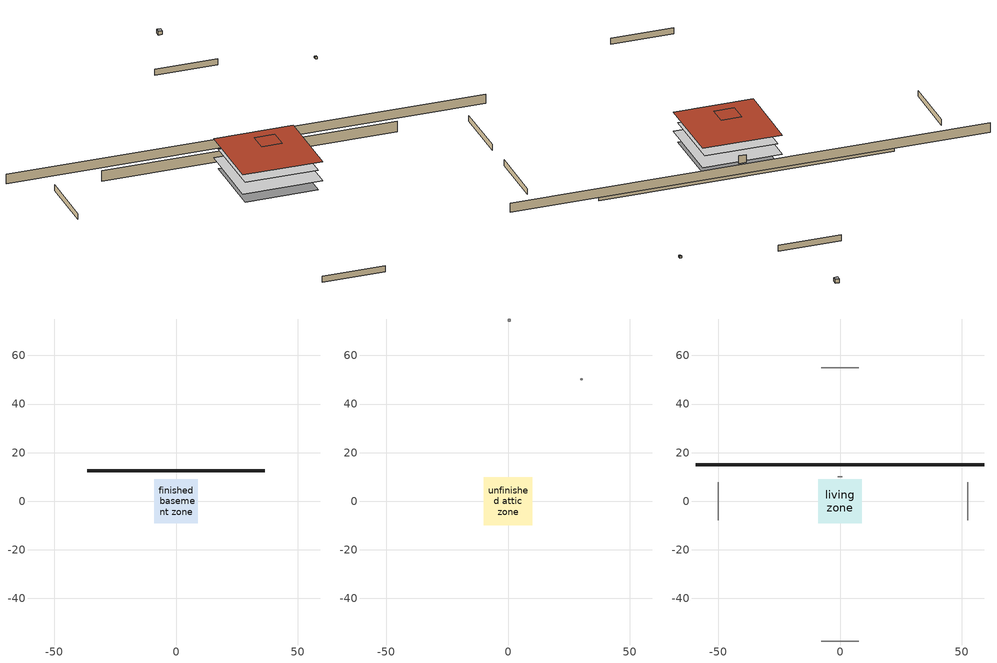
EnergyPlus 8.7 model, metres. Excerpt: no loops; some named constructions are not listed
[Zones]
finished basement zone
 floor ground (GrndUninsFinBFloor): -9.02,-9.02 -9.02,9.02 9.02,9.02 9.02,-9.02 z-2.13
 wall ground (GrndInsFinWall): 36.58,12.5 -36.58,12.5 z-2.13:0.61
dse zone
 floor adiabatic (AdiabaticConst): 30,50 30,50.5 30.5,50.5 30.5,50 z0
 wall adiabatic (AdiabaticConst): 30,50.5 30,50 30.5,50 30.5,50.5 30,50.5 z0:0.5
 ceiling adiabatic (AdiabaticConst): 30.5,50 30.5,50.5 30,50.5 30,50 z0.5
res ds_u 1 ret air zone
 floor adiabatic (AdiabaticConst): 0,74 0,75 1,75 1,74 z0
 wall adiabatic (AdiabaticConst): 1,74 1,75 0,75 0,74 1,74 z0:1
 ceiling adiabatic (AdiabaticConst): 1,74 1,75 0,75 0,74 z1
unfinished attic zone
 floor to living zone (FinInsUnfinUAFloor 1): -9.88,-9.88 -9.88,9.88 9.88,9.88 9.88,-9.88 z0.5
 roof outside (UnfinInsExtRoof 4): 9.88,-9.88 9.88,9.88 -9.88,9.88 -9.88,-9.88 z5.5
 roof outside (UnfinInsExtRoof 5): 2.5,-2.5 2.5,2.5 -2.5,2.5 -2.5,-2.5 z8
living zone
 floor to finished basement zone (Construction 3): -9.02,-9.02 -9.02,9.02 9.02,9.02 9.02,-9.02 z3
 wall outside (ExtInsFinWall 3): 59.36,15 -59.36,15 z0:2.44
 wall adiabatic (Construction 1): 0.92,10 -0.92,10 z0:2.03; 52.5,-7.78 52.5,7.78 / 7.78,55 -7.78,55 / -7.78,-57.5 7.78,-57.5 / -50,7.78 -50,-7.78 z0:1.53
[Construction]
RevConstruction 3: ResFloorCovering, ResFloorMass, ResFloorSheathing
RevFinInsUnfinUAFloor 1: ResCeilingMass1, UAAdditionalCeilingIns, UATrussandIns
[Schedule:Day:Interval]
res infil_u 1 bath exhaust schedule allday1; res infil_u 1 bath exhaust schedule allday10; res infil_u 1 bath exhaust schedule allday11; res infil_u 1 bath exhaust schedule allday12; res infil_u 1 bath exhaust schedule allday2; res infil_u 1 bath exhaust schedule allday3; res infil_u 1 bath exhaust schedule allday4; res infil_u 1 bath exhaust schedule allday5; res infil_u 1 bath exhaust schedule allday6; res infil_u 1 bath exhaust schedule allday7; res infil_u 1 bath exhaust schedule allday8; res infil_u 1 bath exhaust schedule allday9: No, 01:00, 0, 02:00, 0, 03:00, 0, 04:00, 0, 05:00, 0, 06:00, 0, 07:00, 1, 08:00, 0, 09:00, 0, 10:00, 0, 11:00, 0, 12:00, 0, 13:00, 0, 14:00, 0, 15:00, 0, 16:00, 0, 17:00, 0, 18:00, 0, 19:00, 0, 20:00, 0, 21:00, 0, 22:00, 0, 23:00, 0, 24:00, 0
res infil_u 1 clothes dryer exhaust schedule allday1; res infil_u 1 clothes dryer exhaust schedule allday10; res infil_u 1 clothes dryer exhaust schedule allday11; res infil_u 1 clothes dryer exhaust schedule allday12; res infil_u 1 clothes dryer exhaust schedule allday2; res infil_u 1 clothes dryer exhaust schedule allday3; res infil_u 1 clothes dryer exhaust schedule allday4; res infil_u 1 clothes dryer exhaust schedule allday5; res infil_u 1 clothes dryer exhaust schedule allday6; res infil_u 1 clothes dryer exhaust schedule allday7; res infil_u 1 clothes dryer exhaust schedule allday8; res infil_u 1 clothes dryer exhaust schedule allday9: No, 01:00, 0, 02:00, 0, 03:00, 0, 04:00, 0, 05:00, 0, 06:00, 0, 07:00, 0, 08:00, 0, 09:00, 0, 10:00, 0, 11:00, 1, 12:00, 0, 13:00, 0, 14:00, 0, 15:00, 0, 16:00, 0, 17:00, 0, 18:00, 0, 19:00, 0, 20:00, 0, 21:00, 0, 22:00, 0, 23:00, 0, 24:00, 0
res infil_u 1 range hood schedule allday1; res infil_u 1 range hood schedule allday10; res infil_u 1 range hood schedule allday11; res infil_u 1 range hood schedule allday12; res infil_u 1 range hood schedule allday2; res infil_u 1 range hood schedule allday3; res infil_u 1 range hood schedule allday4; res infil_u 1 range hood schedule allday5; res infil_u 1 range hood schedule allday6; res infil_u 1 range hood schedule allday7; res infil_u 1 range hood schedule allday8; res infil_u 1 range hood schedule allday9: No, 01:00, 0, 02:00, 0, 03:00, 0, 04:00, 0, 05:00, 0, 06:00, 0, 07:00, 0, 08:00, 0, 09:00, 0, 10:00, 0, 11:00, 0, 12:00, 0, 13:00, 0, 14:00, 0, 15:00, 0, 16:00, 0, 17:00, 0, 18:00, 1, 19:00, 0, 20:00, 0, 21:00, 0, 22:00, 0, 23:00, 0, 24:00, 0
res nv_u 1 availability schedule allday1 on; res nv_u 1 availability schedule allday1 on 1; res nv_u 1 availability schedule allday1 on 10; res nv_u 1 availability schedule allday1 on 11; res nv_u 1 availability schedule allday1 on 2; res nv_u 1 availability schedule allday1 on 3; res nv_u 1 availability schedule allday1 on 4; res nv_u 1 availability schedule allday1 on 5; res nv_u 1 availability schedule allday1 on 6; res nv_u 1 availability schedule allday1 on 7; res nv_u 1 availability schedule allday1 on 8; res nv_u 1 availability schedule allday1 on 9; residential ceiling fan schedule allday1; residential ceiling fan schedule allday10; residential ceiling fan schedule allday11; residential ceiling fan schedule allday12; residential ceiling fan schedule allday2; residential ceiling fan schedule allday3; residential ceiling fan schedule allday4; residential ceiling fan schedule allday5; residential ceiling fan schedule allday6; residential ceiling fan schedule allday7; residential ceiling fan schedule allday8; residential ceiling fan schedule allday9; residential window shading schedule allday10; residential window shading schedule allday10 1; residential window shading schedule allday10 2; residential window shading schedule allday10 3; residential window shading schedule allday5; residential window shading schedule allday5 1; residential window shading schedule allday5 2; residential window shading schedule allday5 3; residential window shading schedule allday6; residential window shading schedule allday6 1; residential window shading schedule allday6 2; residential window shading schedule allday6 3; residential window shading schedule allday7; residential window shading schedule allday7 1; residential window shading schedule allday7 2; residential window shading schedule allday7 3; residential window shading schedule allday8; residential window shading schedule allday8 1; residential window shading schedule allday8 2; residential window shading schedule allday8 3; residential window shading schedule allday9; residential window shading schedule allday9 1; residential window shading schedule allday9 2; residential window shading schedule allday9 3: No, 01:00, 1, 02:00, 1, 03:00, 1, 04:00, 1, 05:00, 1, 06:00, 1, 07:00, 1, 08:00, 1, 09:00, 1, 10:00, 1, 11:00, 1, 12:00, 1, 13:00, 1, 14:00, 1, 15:00, 1, 16:00, 1, 17:00, 1, 18:00, 1, 19:00, 1, 20:00, 1, 21:00, 1, 22:00, 1, 23:00, 1, 24:00, 1
res nv_u 1 temp schedule allday1; res nv_u 1 temp schedule allday11; res nv_u 1 temp schedule allday12; res nv_u 1 temp schedule allday2; res nv_u 1 temp schedule allday3; res nv_u 1 temp schedule allday4: No, 01:00, 25, 02:00, 25, 03:00, 25, 04:00, 25, 05:00, 25, 06:00, 25, 07:00, 25, 08:00, 25, 09:00, 25, 10:00, 25, 11:00, 25, 12:00, 25, 13:00, 25, 14:00, 25, 15:00, 25, 16:00, 25, 17:00, 25, 18:00, 25, 19:00, 25, 20:00, 25, 21:00, 25, 22:00, 25, 23:00, 25, 24:00, 25
res nv_u 1 temp schedule allday10; res nv_u 1 temp schedule allday5; res nv_u 1 temp schedule allday6; res nv_u 1 temp schedule allday7; res nv_u 1 temp schedule allday8; res nv_u 1 temp schedule allday9: No, 01:00, 20.5556, 02:00, 20.5556, 03:00, 20.5556, 04:00, 20.5556, 05:00, 20.5556, 06:00, 20.5556, 07:00, 20.5556, 08:00, 20.5556, 09:00, 20.5556, 10:00, 20.5556, 11:00, 20.5556, 12:00, 20.5556, 13:00, 20.5556, 14:00, 20.5556, 15:00, 20.5556, 16:00, 20.5556, 17:00, 20.5556, 18:00, 20.5556, 19:00, 20.5556, 20:00, 20.5556, 21:00, 20.5556, 22:00, 20.5556, 23:00, 20.5556, 24:00, 20.5556
residential ceiling fan benchmark|living space schedule allday1; residential ceiling fan benchmark|living space schedule allday12; residential misc plug loads schedule allday1; residential misc plug loads schedule allday12: No, 01:00, 0.559347, 02:00, 0.517396, 03:00, 0.517396, 04:00, 0.503412, 05:00, 0.461461, 06:00, 0.503412, 07:00, 0.601298, 08:00, 0.657232, 09:00, 0.475445, 10:00, 0.321624, 11:00, 0.335608, 12:00, 0.349592, 13:00, 0.335608, 14:00, 0.391543, 15:00, 0.433494, 16:00, 0.447477, 17:00, 0.545363, 18:00, 0.741134, 19:00, 0.880971, 20:00, 0.936905, 21:00, 0.99284, 22:00, 0.964873, 23:00, 0.825036, 24:00, 0.699183
residential ceiling fan benchmark|living space schedule allday10; residential misc plug loads schedule allday10: No, 01:00, 0.443712, 02:00, 0.410434, 03:00, 0.410434, 04:00, 0.399341, 05:00, 0.366063, 06:00, 0.399341, 07:00, 0.476991, 08:00, 0.521362, 09:00, 0.377156, 10:00, 0.255135, 11:00, 0.266227, 12:00, 0.27732, 13:00, 0.266227, 14:00, 0.310599, 15:00, 0.343877, 16:00, 0.35497, 17:00, 0.43262, 18:00, 0.587919, 19:00, 0.698847, 20:00, 0.743218, 21:00, 0.787589, 22:00, 0.765404, 23:00, 0.654476, 24:00, 0.55464
residential ceiling fan benchmark|living space schedule allday11; residential misc plug loads schedule allday11: No, 01:00, 0.442368, 02:00, 0.40919, 03:00, 0.40919, 04:00, 0.398131, 05:00, 0.364953, 06:00, 0.398131, 07:00, 0.475545, 08:00, 0.519782, 09:00, 0.376013, 10:00, 0.254361, 11:00, 0.265421, 12:00, 0.27648, 13:00, 0.265421, 14:00, 0.309657, 15:00, 0.342835, 16:00, 0.353894, 17:00, 0.431309, 18:00, 0.586137, 19:00, 0.696729, 20:00, 0.740966, 21:00, 0.785203, 22:00, 0.763084, 23:00, 0.652493, 24:00, 0.55296
residential ceiling fan benchmark|living space schedule allday2; residential misc plug loads schedule allday2: No, 01:00, 0.56338, 02:00, 0.521127, 03:00, 0.521127, 04:00, 0.507042, 05:00, 0.464789, 06:00, 0.507042, 07:00, 0.605634, 08:00, 0.661972, 09:00, 0.478873, 10:00, 0.323944, 11:00, 0.338028, 12:00, 0.352113, 13:00, 0.338028, 14:00, 0.394366, 15:00, 0.43662, 16:00, 0.450704, 17:00, 0.549296, 18:00, 0.746479, 19:00, 0.887324, 20:00, 0.943662, 21:00, 1, 22:00, 0.971831, 23:00, 0.830986, 24:00, 0.704225
residential ceiling fan benchmark|living space schedule allday3; residential ceiling fan benchmark|living space schedule allday5; residential misc plug loads schedule allday3; residential misc plug loads schedule allday5: No, 01:00, 0.445057, 02:00, 0.411678, 03:00, 0.411678, 04:00, 0.400551, 05:00, 0.367172, 06:00, 0.400551, 07:00, 0.478436, 08:00, 0.522942, 09:00, 0.378298, 10:00, 0.255908, 11:00, 0.267034, 12:00, 0.278161, 13:00, 0.267034, 14:00, 0.31154, 15:00, 0.344919, 16:00, 0.356046, 17:00, 0.433931, 18:00, 0.5897, 19:00, 0.700965, 20:00, 0.74547, 21:00, 0.789976, 22:00, 0.767723, 23:00, 0.656459, 24:00, 0.556321
residential ceiling fan benchmark|living space schedule allday4; residential misc plug loads schedule allday4: No, 01:00, 0.443264, 02:00, 0.410019, 03:00, 0.410019, 04:00, 0.398938, 05:00, 0.365693, 06:00, 0.398938, 07:00, 0.476509, 08:00, 0.520835, 09:00, 0.376775, 10:00, 0.254877, 11:00, 0.265959, 12:00, 0.27704, 13:00, 0.265959, 14:00, 0.310285, 15:00, 0.34353, 16:00, 0.354611, 17:00, 0.432183, 18:00, 0.587325, 19:00, 0.698141, 20:00, 0.742468, 21:00, 0.786794, 22:00, 0.764631, 23:00, 0.653815, 24:00, 0.55408
residential ceiling fan benchmark|living space schedule allday6; residential ceiling fan benchmark|living space schedule allday9; residential misc plug loads schedule allday6; residential misc plug loads schedule allday9: No, 01:00, 0.370657, 02:00, 0.342857, 03:00, 0.342857, 04:00, 0.333591, 05:00, 0.305792, 06:00, 0.333591, 07:00, 0.398456, 08:00, 0.435522, 09:00, 0.315058, 10:00, 0.213128, 11:00, 0.222394, 12:00, 0.23166, 13:00, 0.222394, 14:00, 0.25946, 15:00, 0.287259, 16:00, 0.296525, 17:00, 0.36139, 18:00, 0.49112, 19:00, 0.583784, 20:00, 0.62085, 21:00, 0.657916, 22:00, 0.639383, 23:00, 0.546719, 24:00, 0.463321
residential ceiling fan benchmark|living space schedule allday7; residential ceiling fan benchmark|living space schedule allday8; residential misc plug loads schedule allday7; residential misc plug loads schedule allday8: No, 01:00, 0.367968, 02:00, 0.34037, 03:00, 0.34037, 04:00, 0.331171, 05:00, 0.303573, 06:00, 0.331171, 07:00, 0.395565, 08:00, 0.432362, 09:00, 0.312772, 10:00, 0.211581, 11:00, 0.220781, 12:00, 0.22998, 13:00, 0.220781, 14:00, 0.257577, 15:00, 0.285175, 16:00, 0.294374, 17:00, 0.358768, 18:00, 0.487557, 19:00, 0.579549, 20:00, 0.616346, 21:00, 0.653142, 22:00, 0.634744, 23:00, 0.542752, 24:00, 0.459959
residential clothes dryer electric schedule weekday1; residential clothes dryer electric schedule weekday10; residential clothes dryer electric schedule weekday11; residential clothes dryer electric schedule weekday12; residential clothes dryer electric schedule weekday2; residential clothes dryer electric schedule weekday3; residential clothes dryer electric schedule weekday4; residential clothes dryer electric schedule weekday5; residential clothes dryer electric schedule weekday6; residential clothes dryer electric schedule weekday7; residential clothes dryer electric schedule weekday8; residential clothes dryer electric schedule weekday9: No, 01:00, 0.100913, 02:00, 0.0605475, 03:00, 0.040365, 04:00, 0.0201825, 05:00, 0.040365, 06:00, 0.0605475, 07:00, 0.16146, 08:00, 0.32292, 09:00, 0.48438, 10:00, 0.686205, 11:00, 0.787118, 12:00, 0.817391, 13:00, 0.746753, 14:00, 0.676114, 15:00, 0.575201, 16:00, 0.615566, 17:00, 0.555019, 18:00, 0.544928, 19:00, 0.514654, 20:00, 0.514654, 21:00, 0.524745, 22:00, 0.544928, 23:00, 0.444015, 24:00, 0.24219
residential clothes dryer electric schedule weekend1; residential clothes dryer electric schedule weekend10; residential clothes dryer electric schedule weekend11; residential clothes dryer electric schedule weekend12; residential clothes dryer electric schedule weekend2; residential clothes dryer electric schedule weekend3; residential clothes dryer electric schedule weekend4; residential clothes dryer electric schedule weekend5; residential clothes dryer electric schedule weekend6; residential clothes dryer electric schedule weekend7; residential clothes dryer electric schedule weekend8; residential clothes dryer electric schedule weekend9: No, 01:00, 0.123457, 02:00, 0.0740741, 03:00, 0.0493827, 04:00, 0.0246914, 05:00, 0.0493827, 06:00, 0.0740741, 07:00, 0.197531, 08:00, 0.395062, 09:00, 0.592593, 10:00, 0.839506, 11:00, 0.962963, 12:00, 1, 13:00, 0.91358, 14:00, 0.82716, 15:00, 0.703704, 16:00, 0.753086, 17:00, 0.679012, 18:00, 0.666667, 19:00, 0.62963, 20:00, 0.62963, 21:00, 0.641975, 22:00, 0.666667, 23:00, 0.54321, 24:00, 0.296296
residential occupants schedule allday1; residential occupants schedule allday10; residential occupants schedule allday11; residential occupants schedule allday12; residential occupants schedule allday2; residential occupants schedule allday3; residential occupants schedule allday4; residential occupants schedule allday5; residential occupants schedule allday6; residential occupants schedule allday7; residential occupants schedule allday8; residential occupants schedule allday9: No, 01:00, 1, 02:00, 1, 03:00, 1, 04:00, 1, 05:00, 1, 06:00, 1, 07:00, 1, 08:00, 0.8831, 09:00, 0.40861, 10:00, 0.24189, 11:00, 0.24189, 12:00, 0.24189, 13:00, 0.24189, 14:00, 0.24189, 15:00, 0.24189, 16:00, 0.24189, 17:00, 0.29498, 18:00, 0.5531, 19:00, 0.89693, 20:00, 0.89693, 21:00, 0.89693, 22:00, 1, 23:00, 1, 24:00, 1
residential range electric schedule allday1; residential range electric schedule allday12; residential range electric schedule allday2: No, 01:00, 0.0466667, 02:00, 0.0466667, 03:00, 0.0266667, 04:00, 0.0266667, 05:00, 0.0466667, 06:00, 0.0733333, 07:00, 0.166667, 08:00, 0.28, 09:00, 0.306667, 10:00, 0.32, 11:00, 0.28, 12:00, 0.333333, 13:00, 0.38, 14:00, 0.306667, 15:00, 0.38, 16:00, 0.293333, 17:00, 0.613333, 18:00, 1, 19:00, 0.78, 20:00, 0.4, 21:00, 0.233333, 22:00, 0.166667, 23:00, 0.106667, 24:00, 0.0733333
residential range electric schedule allday10; residential range electric schedule allday11: No, 01:00, 0.0461562, 02:00, 0.0461562, 03:00, 0.026375, 04:00, 0.026375, 05:00, 0.0461562, 06:00, 0.0725311, 07:00, 0.164844, 08:00, 0.276937, 09:00, 0.303312, 10:00, 0.3165, 11:00, 0.276937, 12:00, 0.329687, 13:00, 0.375843, 14:00, 0.303312, 15:00, 0.375843, 16:00, 0.290125, 17:00, 0.606624, 18:00, 0.989061, 19:00, 0.771468, 20:00, 0.395624, 21:00, 0.230781, 22:00, 0.164844, 23:00, 0.1055, 24:00, 0.0725311
residential range electric schedule allday3; residential range electric schedule allday5: No, 01:00, 0.0421574, 02:00, 0.0421574, 03:00, 0.0240899, 04:00, 0.0240899, 05:00, 0.0421574, 06:00, 0.0662473, 07:00, 0.150562, 08:00, 0.252944, 09:00, 0.277034, 10:00, 0.289079, 11:00, 0.252944, 12:00, 0.301124, 13:00, 0.343282, 14:00, 0.277034, 15:00, 0.343282, 16:00, 0.264989, 17:00, 0.554069, 18:00, 0.903373, 19:00, 0.704631, 20:00, 0.361349, 21:00, 0.210787, 22:00, 0.150562, 23:00, 0.0963598, 24:00, 0.0662473
residential range electric schedule allday4: No, 01:00, 0.0419872, 02:00, 0.0419872, 03:00, 0.0239927, 04:00, 0.0239927, 05:00, 0.0419872, 06:00, 0.0659799, 07:00, 0.149954, 08:00, 0.251923, 09:00, 0.275916, 10:00, 0.287912, 11:00, 0.251923, 12:00, 0.299909, 13:00, 0.341896, 14:00, 0.275916, 15:00, 0.341896, 16:00, 0.26392, 17:00, 0.551832, 18:00, 0.899727, 19:00, 0.701787, 20:00, 0.359891, 21:00, 0.209936, 22:00, 0.149954, 23:00, 0.0959708, 24:00, 0.0659799
residential range electric schedule allday6; residential range electric schedule allday9: No, 01:00, 0.0378608, 02:00, 0.0378608, 03:00, 0.0216348, 04:00, 0.0216348, 05:00, 0.0378608, 06:00, 0.0594956, 07:00, 0.135217, 08:00, 0.227165, 09:00, 0.2488, 10:00, 0.259617, 11:00, 0.227165, 12:00, 0.270435, 13:00, 0.308295, 14:00, 0.2488, 15:00, 0.308295, 16:00, 0.237982, 17:00, 0.4976, 18:00, 0.811304, 19:00, 0.632817, 20:00, 0.324521, 21:00, 0.189304, 22:00, 0.135217, 23:00, 0.086539, 24:00, 0.0594956
residential range electric schedule allday7; residential range electric schedule allday8: No, 01:00, 0.0381161, 02:00, 0.0381161, 03:00, 0.0217806, 04:00, 0.0217806, 05:00, 0.0381161, 06:00, 0.0598967, 07:00, 0.136129, 08:00, 0.228696, 09:00, 0.250477, 10:00, 0.261367, 11:00, 0.228696, 12:00, 0.272258, 13:00, 0.310374, 14:00, 0.250477, 15:00, 0.310374, 16:00, 0.239587, 17:00, 0.500954, 18:00, 0.816773, 19:00, 0.637083, 20:00, 0.326709, 21:00, 0.19058, 22:00, 0.136129, 23:00, 0.0871225, 24:00, 0.0598967
residential refrigerator schedule allday1; residential refrigerator schedule allday12: No, 01:00, 0.610949, 02:00, 0.595675, 03:00, 0.580401, 04:00, 0.565128, 05:00, 0.549854, 06:00, 0.549854, 07:00, 0.580401, 08:00, 0.610949, 09:00, 0.626223, 10:00, 0.626223, 11:00, 0.610949, 12:00, 0.610949, 13:00, 0.641496, 14:00, 0.641496, 15:00, 0.641496, 16:00, 0.626223, 17:00, 0.672044, 18:00, 0.733139, 19:00, 0.763686, 20:00, 0.733139, 21:00, 0.717865, 22:00, 0.702591, 23:00, 0.672044, 24:00, 0.626223
residential refrigerator schedule allday10: No, 01:00, 0.679562, 02:00, 0.662573, 03:00, 0.645584, 04:00, 0.628595, 05:00, 0.611606, 06:00, 0.611606, 07:00, 0.645584, 08:00, 0.679562, 09:00, 0.696551, 10:00, 0.696551, 11:00, 0.679562, 12:00, 0.679562, 13:00, 0.71354, 14:00, 0.71354, 15:00, 0.71354, 16:00, 0.696551, 17:00, 0.747518, 18:00, 0.815474, 19:00, 0.849453, 20:00, 0.815474, 21:00, 0.798485, 22:00, 0.781496, 23:00, 0.747518, 24:00, 0.696551
residential refrigerator schedule allday11: No, 01:00, 0.675182, 02:00, 0.658303, 03:00, 0.641423, 04:00, 0.624544, 05:00, 0.607664, 06:00, 0.607664, 07:00, 0.641423, 08:00, 0.675182, 09:00, 0.692062, 10:00, 0.692062, 11:00, 0.675182, 12:00, 0.675182, 13:00, 0.708942, 14:00, 0.708942, 15:00, 0.708942, 16:00, 0.692062, 17:00, 0.742701, 18:00, 0.810219, 19:00, 0.843978, 20:00, 0.810219, 21:00, 0.793339, 22:00, 0.77646, 23:00, 0.742701, 24:00, 0.692062
residential refrigerator schedule allday2: No, 01:00, 0.609489, 02:00, 0.594252, 03:00, 0.579015, 04:00, 0.563777, 05:00, 0.54854, 06:00, 0.54854, 07:00, 0.579015, 08:00, 0.609489, 09:00, 0.624726, 10:00, 0.624726, 11:00, 0.609489, 12:00, 0.609489, 13:00, 0.639964, 14:00, 0.639964, 15:00, 0.639964, 16:00, 0.624726, 17:00, 0.670438, 18:00, 0.731387, 19:00, 0.761861, 20:00, 0.731387, 21:00, 0.71615, 22:00, 0.700912, 23:00, 0.670438, 24:00, 0.624726
residential refrigerator schedule allday3; residential refrigerator schedule allday4; residential refrigerator schedule allday5: No, 01:00, 0.791241, 02:00, 0.77146, 03:00, 0.751679, 04:00, 0.731898, 05:00, 0.712117, 06:00, 0.712117, 07:00, 0.751679, 08:00, 0.791241, 09:00, 0.811022, 10:00, 0.811022, 11:00, 0.791241, 12:00, 0.791241, 13:00, 0.830803, 14:00, 0.830803, 15:00, 0.830803, 16:00, 0.811022, 17:00, 0.870365, 18:00, 0.949489, 19:00, 0.989051, 20:00, 0.949489, 21:00, 0.929708, 22:00, 0.909927, 23:00, 0.870365, 24:00, 0.811022
residential refrigerator schedule allday6; residential refrigerator schedule allday7; residential refrigerator schedule allday8; residential refrigerator schedule allday9: No, 01:00, 0.8, 02:00, 0.78, 03:00, 0.76, 04:00, 0.74, 05:00, 0.72, 06:00, 0.72, 07:00, 0.76, 08:00, 0.8, 09:00, 0.82, 10:00, 0.82, 11:00, 0.8, 12:00, 0.8, 13:00, 0.84, 14:00, 0.84, 15:00, 0.84, 16:00, 0.82, 17:00, 0.88, 18:00, 0.96, 19:00, 1, 20:00, 0.96, 21:00, 0.94, 22:00, 0.92, 23:00, 0.88, 24:00, 0.82
residential window shading schedule allday1; residential window shading schedule allday1 1; residential window shading schedule allday1 2; residential window shading schedule allday1 3; residential window shading schedule allday11; residential window shading schedule allday11 1; residential window shading schedule allday11 2; residential window shading schedule allday11 3; residential window shading schedule allday12; residential window shading schedule allday12 1; residential window shading schedule allday12 2; residential window shading schedule allday12 3; residential window shading schedule allday2; residential window shading schedule allday2 1; residential window shading schedule allday2 2; residential window shading schedule allday2 3; residential window shading schedule allday3; residential window shading schedule allday3 1; residential window shading schedule allday3 2; residential window shading schedule allday3 3; residential window shading schedule allday4; residential window shading schedule allday4 1; residential window shading schedule allday4 2; residential window shading schedule allday4 3: No, 01:00, 0, 02:00, 0, 03:00, 0, 04:00, 0, 05:00, 0, 06:00, 0, 07:00, 0, 08:00, 0, 09:00, 0, 10:00, 0, 11:00, 0, 12:00, 0, 13:00, 0, 14:00, 0, 15:00, 0, 16:00, 0, 17:00, 0, 18:00, 0, 19:00, 0, 20:00, 0, 21:00, 0, 22:00, 0, 23:00, 0, 24:00, 0
Schedule Day 1; Schedule Day 11; Schedule Day 12; Schedule Day 13; Schedule Day 14; Schedule Day 15; Schedule Day 16; Schedule Day 17; Schedule Day 18; Schedule Day 19; Schedule Day 22; Schedule Day 23; Schedule Day 3; Schedule Day 4; Schedule Day 5; Schedule Day 6: No, 24:00, 0
Schedule Day 2: No, 24:00, 117.228
[Schedule:Week:Daily]
Schedule:Week:Daily {f376cd13-ecbe-4f7b-bca8-0110dca88779}: Schedule Day 17, Schedule Day 17, Schedule Day 17, Schedule Day 17, res infil_u 1 bath exhaust schedule allday1, res infil_u 1 bath exhaust schedule allday1, res infil_u 1 bath exhaust schedule allday1, Schedule Day 17, Schedule Day 17, Schedule Day 17, Schedule Day 17, Schedule Day 17
Schedule:Week:Daily {4b3e1428-c34a-417e-be2a-f5af7d306e5c}: res infil_u 1 bath exhaust schedule allday1, res infil_u 1 bath exhaust schedule allday1, res infil_u 1 bath exhaust schedule allday1, res infil_u 1 bath exhaust schedule allday1, res infil_u 1 bath exhaust schedule allday1, res infil_u 1 bath exhaust schedule allday1, res infil_u 1 bath exhaust schedule allday1, Schedule Day 17, Schedule Day 17, Schedule Day 17, Schedule Day 17, Schedule Day 17
Schedule:Week:Daily {f5b8003e-f599-46a1-9b08-229c0d3eb8d5}: res infil_u 1 bath exhaust schedule allday2, res infil_u 1 bath exhaust schedule allday2, res infil_u 1 bath exhaust schedule allday2, res infil_u 1 bath exhaust schedule allday2, res infil_u 1 bath exhaust schedule allday2, res infil_u 1 bath exhaust schedule allday2, res infil_u 1 bath exhaust schedule allday2, Schedule Day 17, Schedule Day 17, Schedule Day 17, Schedule Day 17, Schedule Day 17
Schedule:Week:Daily {242ffdb7-4c32-4a03-8594-b7e3c93897aa}: res infil_u 1 bath exhaust schedule allday3, res infil_u 1 bath exhaust schedule allday3, res infil_u 1 bath exhaust schedule allday3, res infil_u 1 bath exhaust schedule allday3, res infil_u 1 bath exhaust schedule allday3, res infil_u 1 bath exhaust schedule allday3, res infil_u 1 bath exhaust schedule allday3, Schedule Day 17, Schedule Day 17, Schedule Day 17, Schedule Day 17, Schedule Day 17
Schedule:Week:Daily {3c3452a0-8c9d-4a60-9606-240910c44fbf}: res infil_u 1 bath exhaust schedule allday3, res infil_u 1 bath exhaust schedule allday3, res infil_u 1 bath exhaust schedule allday3, res infil_u 1 bath exhaust schedule allday4, res infil_u 1 bath exhaust schedule allday4, res infil_u 1 bath exhaust schedule allday4, res infil_u 1 bath exhaust schedule allday4, Schedule Day 17, Schedule Day 17, Schedule Day 17, Schedule Day 17, Schedule Day 17
Schedule:Week:Daily {b20c2713-eca7-4f89-834a-8f4505b421a7}: res infil_u 1 bath exhaust schedule allday4, res infil_u 1 bath exhaust schedule allday4, res infil_u 1 bath exhaust schedule allday4, res infil_u 1 bath exhaust schedule allday4, res infil_u 1 bath exhaust schedule allday4, res infil_u 1 bath exhaust schedule allday4, res infil_u 1 bath exhaust schedule allday4, Schedule Day 17, Schedule Day 17, Schedule Day 17, Schedule Day 17, Schedule Day 17
Schedule:Week:Daily {b424197d-d365-4fb5-818a-7160531a921e}: res infil_u 1 bath exhaust schedule allday4, res infil_u 1 bath exhaust schedule allday4, res infil_u 1 bath exhaust schedule allday4, res infil_u 1 bath exhaust schedule allday4, res infil_u 1 bath exhaust schedule allday4, res infil_u 1 bath exhaust schedule allday5, res infil_u 1 bath exhaust schedule allday5, Schedule Day 17, Schedule Day 17, Schedule Day 17, Schedule Day 17, Schedule Day 17
Schedule:Week:Daily {9bdb2ad3-ae4f-4b83-bd3f-14084978fc02}: res infil_u 1 bath exhaust schedule allday5, res infil_u 1 bath exhaust schedule allday5, res infil_u 1 bath exhaust schedule allday5, res infil_u 1 bath exhaust schedule allday5, res infil_u 1 bath exhaust schedule allday5, res infil_u 1 bath exhaust schedule allday5, res infil_u 1 bath exhaust schedule allday5, Schedule Day 17, Schedule Day 17, Schedule Day 17, Schedule Day 17, Schedule Day 17
Schedule:Week:Daily {9410a049-ed40-496d-b3e4-54e4163e306d}: res infil_u 1 bath exhaust schedule allday5, res infil_u 1 bath exhaust schedule allday6, res infil_u 1 bath exhaust schedule allday6, res infil_u 1 bath exhaust schedule allday6, res infil_u 1 bath exhaust schedule allday6, res infil_u 1 bath exhaust schedule allday6, res infil_u 1 bath exhaust schedule allday6, Schedule Day 17, Schedule Day 17, Schedule Day 17, Schedule Day 17, Schedule Day 17
Schedule:Week:Daily {29ca5841-cc06-4305-bcfb-f1854b1decbd}: res infil_u 1 bath exhaust schedule allday6, res infil_u 1 bath exhaust schedule allday6, res infil_u 1 bath exhaust schedule allday6, res infil_u 1 bath exhaust schedule allday6, res infil_u 1 bath exhaust schedule allday6, res infil_u 1 bath exhaust schedule allday6, res infil_u 1 bath exhaust schedule allday6, Schedule Day 17, Schedule Day 17, Schedule Day 17, Schedule Day 17, Schedule Day 17
Schedule:Week:Daily {51b006a3-9e48-49f6-ad9c-e43e2e248925}: res infil_u 1 bath exhaust schedule allday6, res infil_u 1 bath exhaust schedule allday6, res infil_u 1 bath exhaust schedule allday6, res infil_u 1 bath exhaust schedule allday7, res infil_u 1 bath exhaust schedule allday7, res infil_u 1 bath exhaust schedule allday7, res infil_u 1 bath exhaust schedule allday7, Schedule Day 17, Schedule Day 17, Schedule Day 17, Schedule Day 17, Schedule Day 17
Schedule:Week:Daily {fe2b2894-b667-42e8-9ac0-bc66bf783fab}: res infil_u 1 bath exhaust schedule allday7, res infil_u 1 bath exhaust schedule allday7, res infil_u 1 bath exhaust schedule allday7, res infil_u 1 bath exhaust schedule allday7, res infil_u 1 bath exhaust schedule allday7, res infil_u 1 bath exhaust schedule allday7, res infil_u 1 bath exhaust schedule allday7, Schedule Day 17, Schedule Day 17, Schedule Day 17, Schedule Day 17, Schedule Day 17
Schedule:Week:Daily {baac7e98-e607-408e-a85e-5a135d1aba1d}: res infil_u 1 bath exhaust schedule allday7, res infil_u 1 bath exhaust schedule allday7, res infil_u 1 bath exhaust schedule allday7, res infil_u 1 bath exhaust schedule allday7, res infil_u 1 bath exhaust schedule allday7, res infil_u 1 bath exhaust schedule allday7, res infil_u 1 bath exhaust schedule allday8, Schedule Day 17, Schedule Day 17, Schedule Day 17, Schedule Day 17, Schedule Day 17
Schedule:Week:Daily {cd3ea08b-a716-458f-9fa1-99fbabfc1c9a}: res infil_u 1 bath exhaust schedule allday8, res infil_u 1 bath exhaust schedule allday8, res infil_u 1 bath exhaust schedule allday8, res infil_u 1 bath exhaust schedule allday8, res infil_u 1 bath exhaust schedule allday8, res infil_u 1 bath exhaust schedule allday8, res infil_u 1 bath exhaust schedule allday8, Schedule Day 17, Schedule Day 17, Schedule Day 17, Schedule Day 17, Schedule Day 17
Schedule:Week:Daily {e5273c22-ffd2-4647-afde-e27919acb169}: res infil_u 1 bath exhaust schedule allday8, res infil_u 1 bath exhaust schedule allday8, res infil_u 1 bath exhaust schedule allday9, res infil_u 1 bath exhaust schedule allday9, res infil_u 1 bath exhaust schedule allday9, res infil_u 1 bath exhaust schedule allday9, res infil_u 1 bath exhaust schedule allday9, Schedule Day 17, Schedule Day 17, Schedule Day 17, Schedule Day 17, Schedule Day 17
Schedule:Week:Daily {63c753b5-1329-4d6f-bb1a-60c7ffb7db12}: res infil_u 1 bath exhaust schedule allday9, res infil_u 1 bath exhaust schedule allday9, res infil_u 1 bath exhaust schedule allday9, res infil_u 1 bath exhaust schedule allday9, res infil_u 1 bath exhaust schedule allday9, res infil_u 1 bath exhaust schedule allday9, res infil_u 1 bath exhaust schedule allday9, Schedule Day 17, Schedule Day 17, Schedule Day 17, Schedule Day 17, Schedule Day 17
Schedule:Week:Daily {0c6d98c9-0622-4e8d-8194-27605990e91c}: res infil_u 1 bath exhaust schedule allday9, res infil_u 1 bath exhaust schedule allday9, res infil_u 1 bath exhaust schedule allday9, res infil_u 1 bath exhaust schedule allday9, res infil_u 1 bath exhaust schedule allday10, res infil_u 1 bath exhaust schedule allday10, res infil_u 1 bath exhaust schedule allday10, Schedule Day 17, Schedule Day 17, Schedule Day 17, Schedule Day 17, Schedule Day 17
Schedule:Week:Daily {b69d64d3-3cd3-45b3-b495-4e6735317a67}: res infil_u 1 bath exhaust schedule allday10, res infil_u 1 bath exhaust schedule allday10, res infil_u 1 bath exhaust schedule allday10, res infil_u 1 bath exhaust schedule allday10, res infil_u 1 bath exhaust schedule allday10, res infil_u 1 bath exhaust schedule allday10, res infil_u 1 bath exhaust schedule allday10, Schedule Day 17, Schedule Day 17, Schedule Day 17, Schedule Day 17, Schedule Day 17
Schedule:Week:Daily {1695db5e-6f20-447e-82b4-83d713036733}: res infil_u 1 bath exhaust schedule allday11, res infil_u 1 bath exhaust schedule allday11, res infil_u 1 bath exhaust schedule allday11, res infil_u 1 bath exhaust schedule allday11, res infil_u 1 bath exhaust schedule allday11, res infil_u 1 bath exhaust schedule allday11, res infil_u 1 bath exhaust schedule allday11, Schedule Day 17, Schedule Day 17, Schedule Day 17, Schedule Day 17, Schedule Day 17
Schedule:Week:Daily {e172c18b-b92d-454d-909d-e8bb57821d51}: res infil_u 1 bath exhaust schedule allday11, res infil_u 1 bath exhaust schedule allday11, res infil_u 1 bath exhaust schedule allday12, res infil_u 1 bath exhaust schedule allday12, res infil_u 1 bath exhaust schedule allday12, res infil_u 1 bath exhaust schedule allday12, res infil_u 1 bath exhaust schedule allday12, Schedule Day 17, Schedule Day 17, Schedule Day 17, Schedule Day 17, Schedule Day 17
Schedule:Week:Daily {f0bbfd12-2972-40f9-a214-7720b8726487}: res infil_u 1 bath exhaust schedule allday12, res infil_u 1 bath exhaust schedule allday12, res infil_u 1 bath exhaust schedule allday12, res infil_u 1 bath exhaust schedule allday12, res infil_u 1 bath exhaust schedule allday12, res infil_u 1 bath exhaust schedule allday12, res infil_u 1 bath exhaust schedule allday12, Schedule Day 17, Schedule Day 17, Schedule Day 17, Schedule Day 17, Schedule Day 17
Schedule:Week:Daily {236703e6-7a21-46c3-b135-4b94752f8a15}: Schedule Day 18, Schedule Day 18, Schedule Day 18, Schedule Day 18, res infil_u 1 clothes dryer exhaust schedule allday1, res infil_u 1 clothes dryer exhaust schedule allday1, res infil_u 1 clothes dryer exhaust schedule allday1, Schedule Day 18, Schedule Day 18, Schedule Day 18, Schedule Day 18, Schedule Day 18
Schedule:Week:Daily {21cf6b9a-d0f6-48e5-ab01-aeb90e8b0a76}: res infil_u 1 clothes dryer exhaust schedule allday1, res infil_u 1 clothes dryer exhaust schedule allday1, res infil_u 1 clothes dryer exhaust schedule allday1, res infil_u 1 clothes dryer exhaust schedule allday1, res infil_u 1 clothes dryer exhaust schedule allday1, res infil_u 1 clothes dryer exhaust schedule allday1, res infil_u 1 clothes dryer exhaust schedule allday1, Schedule Day 18, Schedule Day 18, Schedule Day 18, Schedule Day 18, Schedule Day 18
Schedule:Week:Daily {1e366038-70ce-40df-ad71-e69ce21f06cb}: res infil_u 1 clothes dryer exhaust schedule allday2, res infil_u 1 clothes dryer exhaust schedule allday2, res infil_u 1 clothes dryer exhaust schedule allday2, res infil_u 1 clothes dryer exhaust schedule allday2, res infil_u 1 clothes dryer exhaust schedule allday2, res infil_u 1 clothes dryer exhaust schedule allday2, res infil_u 1 clothes dryer exhaust schedule allday2, Schedule Day 18, Schedule Day 18, Schedule Day 18, Schedule Day 18, Schedule Day 18
Schedule:Week:Daily {0d821292-79db-4150-ae5a-e4ce2cfe11ba}: res infil_u 1 clothes dryer exhaust schedule allday3, res infil_u 1 clothes dryer exhaust schedule allday3, res infil_u 1 clothes dryer exhaust schedule allday3, res infil_u 1 clothes dryer exhaust schedule allday3, res infil_u 1 clothes dryer exhaust schedule allday3, res infil_u 1 clothes dryer exhaust schedule allday3, res infil_u 1 clothes dryer exhaust schedule allday3, Schedule Day 18, Schedule Day 18, Schedule Day 18, Schedule Day 18, Schedule Day 18
Schedule:Week:Daily {af99d50e-4ee0-44ec-8086-fa654d4d9919}: res infil_u 1 clothes dryer exhaust schedule allday3, res infil_u 1 clothes dryer exhaust schedule allday3, res infil_u 1 clothes dryer exhaust schedule allday3, res infil_u 1 clothes dryer exhaust schedule allday4, res infil_u 1 clothes dryer exhaust schedule allday4, res infil_u 1 clothes dryer exhaust schedule allday4, res infil_u 1 clothes dryer exhaust schedule allday4, Schedule Day 18, Schedule Day 18, Schedule Day 18, Schedule Day 18, Schedule Day 18
Schedule:Week:Daily {6da4ec4b-784e-46d9-90a6-5098fccc0076}: res infil_u 1 clothes dryer exhaust schedule allday4, res infil_u 1 clothes dryer exhaust schedule allday4, res infil_u 1 clothes dryer exhaust schedule allday4, res infil_u 1 clothes dryer exhaust schedule allday4, res infil_u 1 clothes dryer exhaust schedule allday4, res infil_u 1 clothes dryer exhaust schedule allday4, res infil_u 1 clothes dryer exhaust schedule allday4, Schedule Day 18, Schedule Day 18, Schedule Day 18, Schedule Day 18, Schedule Day 18
Schedule:Week:Daily {cf0a6e6a-936b-4b42-be69-4c2a9a399f84}: res infil_u 1 clothes dryer exhaust schedule allday4, res infil_u 1 clothes dryer exhaust schedule allday4, res infil_u 1 clothes dryer exhaust schedule allday4, res infil_u 1 clothes dryer exhaust schedule allday4, res infil_u 1 clothes dryer exhaust schedule allday4, res infil_u 1 clothes dryer exhaust schedule allday5, res infil_u 1 clothes dryer exhaust schedule allday5, Schedule Day 18, Schedule Day 18, Schedule Day 18, Schedule Day 18, Schedule Day 18
Schedule:Week:Daily {56a5d4d3-e0d8-4798-ba41-a744ae8e8b22}: res infil_u 1 clothes dryer exhaust schedule allday5, res infil_u 1 clothes dryer exhaust schedule allday5, res infil_u 1 clothes dryer exhaust schedule allday5, res infil_u 1 clothes dryer exhaust schedule allday5, res infil_u 1 clothes dryer exhaust schedule allday5, res infil_u 1 clothes dryer exhaust schedule allday5, res infil_u 1 clothes dryer exhaust schedule allday5, Schedule Day 18, Schedule Day 18, Schedule Day 18, Schedule Day 18, Schedule Day 18
Schedule:Week:Daily {3999bb72-815b-430f-a8a5-d7c456b62682}: res infil_u 1 clothes dryer exhaust schedule allday5, res infil_u 1 clothes dryer exhaust schedule allday6, res infil_u 1 clothes dryer exhaust schedule allday6, res infil_u 1 clothes dryer exhaust schedule allday6, res infil_u 1 clothes dryer exhaust schedule allday6, res infil_u 1 clothes dryer exhaust schedule allday6, res infil_u 1 clothes dryer exhaust schedule allday6, Schedule Day 18, Schedule Day 18, Schedule Day 18, Schedule Day 18, Schedule Day 18
Schedule:Week:Daily {d4f9091e-dbdf-4163-b5a1-86838d72b996}: res infil_u 1 clothes dryer exhaust schedule allday6, res infil_u 1 clothes dryer exhaust schedule allday6, res infil_u 1 clothes dryer exhaust schedule allday6, res infil_u 1 clothes dryer exhaust schedule allday6, res infil_u 1 clothes dryer exhaust schedule allday6, res infil_u 1 clothes dryer exhaust schedule allday6, res infil_u 1 clothes dryer exhaust schedule allday6, Schedule Day 18, Schedule Day 18, Schedule Day 18, Schedule Day 18, Schedule Day 18
Schedule:Week:Daily {bbec58db-21af-458f-a0d6-6c04a34a51da}: res infil_u 1 clothes dryer exhaust schedule allday6, res infil_u 1 clothes dryer exhaust schedule allday6, res infil_u 1 clothes dryer exhaust schedule allday6, res infil_u 1 clothes dryer exhaust schedule allday7, res infil_u 1 clothes dryer exhaust schedule allday7, res infil_u 1 clothes dryer exhaust schedule allday7, res infil_u 1 clothes dryer exhaust schedule allday7, Schedule Day 18, Schedule Day 18, Schedule Day 18, Schedule Day 18, Schedule Day 18
Schedule:Week:Daily {12cf7700-b62a-461f-803b-7ea37e3a5635}: res infil_u 1 clothes dryer exhaust schedule allday7, res infil_u 1 clothes dryer exhaust schedule allday7, res infil_u 1 clothes dryer exhaust schedule allday7, res infil_u 1 clothes dryer exhaust schedule allday7, res infil_u 1 clothes dryer exhaust schedule allday7, res infil_u 1 clothes dryer exhaust schedule allday7, res infil_u 1 clothes dryer exhaust schedule allday7, Schedule Day 18, Schedule Day 18, Schedule Day 18, Schedule Day 18, Schedule Day 18
Schedule:Week:Daily {fff4f0c8-1efb-4c47-b622-d53d48779601}: res infil_u 1 clothes dryer exhaust schedule allday7, res infil_u 1 clothes dryer exhaust schedule allday7, res infil_u 1 clothes dryer exhaust schedule allday7, res infil_u 1 clothes dryer exhaust schedule allday7, res infil_u 1 clothes dryer exhaust schedule allday7, res infil_u 1 clothes dryer exhaust schedule allday7, res infil_u 1 clothes dryer exhaust schedule allday8, Schedule Day 18, Schedule Day 18, Schedule Day 18, Schedule Day 18, Schedule Day 18
Schedule:Week:Daily {4b62b06d-7615-4fe7-83c0-35355c935577}: res infil_u 1 clothes dryer exhaust schedule allday8, res infil_u 1 clothes dryer exhaust schedule allday8, res infil_u 1 clothes dryer exhaust schedule allday8, res infil_u 1 clothes dryer exhaust schedule allday8, res infil_u 1 clothes dryer exhaust schedule allday8, res infil_u 1 clothes dryer exhaust schedule allday8, res infil_u 1 clothes dryer exhaust schedule allday8, Schedule Day 18, Schedule Day 18, Schedule Day 18, Schedule Day 18, Schedule Day 18
Schedule:Week:Daily {af4ebeb0-6d5e-4007-af6f-4050068141b2}: res infil_u 1 clothes dryer exhaust schedule allday8, res infil_u 1 clothes dryer exhaust schedule allday8, res infil_u 1 clothes dryer exhaust schedule allday9, res infil_u 1 clothes dryer exhaust schedule allday9, res infil_u 1 clothes dryer exhaust schedule allday9, res infil_u 1 clothes dryer exhaust schedule allday9, res infil_u 1 clothes dryer exhaust schedule allday9, Schedule Day 18, Schedule Day 18, Schedule Day 18, Schedule Day 18, Schedule Day 18
Schedule:Week:Daily {2db7d61c-b4b9-44b3-9440-46d928b350f9}: res infil_u 1 clothes dryer exhaust schedule allday9, res infil_u 1 clothes dryer exhaust schedule allday9, res infil_u 1 clothes dryer exhaust schedule allday9, res infil_u 1 clothes dryer exhaust schedule allday9, res infil_u 1 clothes dryer exhaust schedule allday9, res infil_u 1 clothes dryer exhaust schedule allday9, res infil_u 1 clothes dryer exhaust schedule allday9, Schedule Day 18, Schedule Day 18, Schedule Day 18, Schedule Day 18, Schedule Day 18
Schedule:Week:Daily {815390ee-6068-48f4-91ab-4e2126ed7da8}: res infil_u 1 clothes dryer exhaust schedule allday9, res infil_u 1 clothes dryer exhaust schedule allday9, res infil_u 1 clothes dryer exhaust schedule allday9, res infil_u 1 clothes dryer exhaust schedule allday9, res infil_u 1 clothes dryer exhaust schedule allday10, res infil_u 1 clothes dryer exhaust schedule allday10, res infil_u 1 clothes dryer exhaust schedule allday10, Schedule Day 18, Schedule Day 18, Schedule Day 18, Schedule Day 18, Schedule Day 18
Schedule:Week:Daily {e0d233d0-d0ca-4bd4-a01f-e235134b969e}: res infil_u 1 clothes dryer exhaust schedule allday10, res infil_u 1 clothes dryer exhaust schedule allday10, res infil_u 1 clothes dryer exhaust schedule allday10, res infil_u 1 clothes dryer exhaust schedule allday10, res infil_u 1 clothes dryer exhaust schedule allday10, res infil_u 1 clothes dryer exhaust schedule allday10, res infil_u 1 clothes dryer exhaust schedule allday10, Schedule Day 18, Schedule Day 18, Schedule Day 18, Schedule Day 18, Schedule Day 18
Schedule:Week:Daily {da9b75fe-4c73-47cc-8ddc-b4c6a888e76f}: res infil_u 1 clothes dryer exhaust schedule allday11, res infil_u 1 clothes dryer exhaust schedule allday11, res infil_u 1 clothes dryer exhaust schedule allday11, res infil_u 1 clothes dryer exhaust schedule allday11, res infil_u 1 clothes dryer exhaust schedule allday11, res infil_u 1 clothes dryer exhaust schedule allday11, res infil_u 1 clothes dryer exhaust schedule allday11, Schedule Day 18, Schedule Day 18, Schedule Day 18, Schedule Day 18, Schedule Day 18
Schedule:Week:Daily {08c56520-ff40-4596-ac55-4005756e6835}: res infil_u 1 clothes dryer exhaust schedule allday11, res infil_u 1 clothes dryer exhaust schedule allday11, res infil_u 1 clothes dryer exhaust schedule allday12, res infil_u 1 clothes dryer exhaust schedule allday12, res infil_u 1 clothes dryer exhaust schedule allday12, res infil_u 1 clothes dryer exhaust schedule allday12, res infil_u 1 clothes dryer exhaust schedule allday12, Schedule Day 18, Schedule Day 18, Schedule Day 18, Schedule Day 18, Schedule Day 18
Schedule:Week:Daily {6c1648f5-ef7c-46ca-aaf4-7e48f26d9933}: res infil_u 1 clothes dryer exhaust schedule allday12, res infil_u 1 clothes dryer exhaust schedule allday12, res infil_u 1 clothes dryer exhaust schedule allday12, res infil_u 1 clothes dryer exhaust schedule allday12, res infil_u 1 clothes dryer exhaust schedule allday12, res infil_u 1 clothes dryer exhaust schedule allday12, res infil_u 1 clothes dryer exhaust schedule allday12, Schedule Day 18, Schedule Day 18, Schedule Day 18, Schedule Day 18, Schedule Day 18
Schedule:Week:Daily {273b2b4d-59ef-4da9-859d-3c20df65344a}: Schedule Day 19, Schedule Day 19, Schedule Day 19, Schedule Day 19, res infil_u 1 range hood schedule allday1, res infil_u 1 range hood schedule allday1, res infil_u 1 range hood schedule allday1, Schedule Day 19, Schedule Day 19, Schedule Day 19, Schedule Day 19, Schedule Day 19
Schedule:Week:Daily {6dfaa428-25ec-47eb-a3be-83a3c6b5bf17}: res infil_u 1 range hood schedule allday1, res infil_u 1 range hood schedule allday1, res infil_u 1 range hood schedule allday1, res infil_u 1 range hood schedule allday1, res infil_u 1 range hood schedule allday1, res infil_u 1 range hood schedule allday1, res infil_u 1 range hood schedule allday1, Schedule Day 19, Schedule Day 19, Schedule Day 19, Schedule Day 19, Schedule Day 19
Schedule:Week:Daily {5a62dcae-8478-45f9-9788-5e27355a814f}: res infil_u 1 range hood schedule allday2, res infil_u 1 range hood schedule allday2, res infil_u 1 range hood schedule allday2, res infil_u 1 range hood schedule allday2, res infil_u 1 range hood schedule allday2, res infil_u 1 range hood schedule allday2, res infil_u 1 range hood schedule allday2, Schedule Day 19, Schedule Day 19, Schedule Day 19, Schedule Day 19, Schedule Day 19
Schedule:Week:Daily {ccef469f-5a20-4717-850e-a731d9c4125e}: res infil_u 1 range hood schedule allday3, res infil_u 1 range hood schedule allday3, res infil_u 1 range hood schedule allday3, res infil_u 1 range hood schedule allday3, res infil_u 1 range hood schedule allday3, res infil_u 1 range hood schedule allday3, res infil_u 1 range hood schedule allday3, Schedule Day 19, Schedule Day 19, Schedule Day 19, Schedule Day 19, Schedule Day 19
Schedule:Week:Daily {32b405ab-7d71-4e22-8195-7a0f8ae57238}: res infil_u 1 range hood schedule allday3, res infil_u 1 range hood schedule allday3, res infil_u 1 range hood schedule allday3, res infil_u 1 range hood schedule allday4, res infil_u 1 range hood schedule allday4, res infil_u 1 range hood schedule allday4, res infil_u 1 range hood schedule allday4, Schedule Day 19, Schedule Day 19, Schedule Day 19, Schedule Day 19, Schedule Day 19
Schedule:Week:Daily {7141b9c5-9c5b-4d15-8216-ed5e28a048e1}: res infil_u 1 range hood schedule allday4, res infil_u 1 range hood schedule allday4, res infil_u 1 range hood schedule allday4, res infil_u 1 range hood schedule allday4, res infil_u 1 range hood schedule allday4, res infil_u 1 range hood schedule allday4, res infil_u 1 range hood schedule allday4, Schedule Day 19, Schedule Day 19, Schedule Day 19, Schedule Day 19, Schedule Day 19
Schedule:Week:Daily {5a2eedce-5942-46ac-ad33-3455688bab8e}: res infil_u 1 range hood schedule allday4, res infil_u 1 range hood schedule allday4, res infil_u 1 range hood schedule allday4, res infil_u 1 range hood schedule allday4, res infil_u 1 range hood schedule allday4, res infil_u 1 range hood schedule allday5, res infil_u 1 range hood schedule allday5, Schedule Day 19, Schedule Day 19, Schedule Day 19, Schedule Day 19, Schedule Day 19
Schedule:Week:Daily {3ef68a20-a981-42f8-80cb-f9c72d02e8ad}: res infil_u 1 range hood schedule allday5, res infil_u 1 range hood schedule allday5, res infil_u 1 range hood schedule allday5, res infil_u 1 range hood schedule allday5, res infil_u 1 range hood schedule allday5, res infil_u 1 range hood schedule allday5, res infil_u 1 range hood schedule allday5, Schedule Day 19, Schedule Day 19, Schedule Day 19, Schedule Day 19, Schedule Day 19
Schedule:Week:Daily {297213bf-6b89-43c0-bfa9-173dd2f2158b}: res infil_u 1 range hood schedule allday5, res infil_u 1 range hood schedule allday6, res infil_u 1 range hood schedule allday6, res infil_u 1 range hood schedule allday6, res infil_u 1 range hood schedule allday6, res infil_u 1 range hood schedule allday6, res infil_u 1 range hood schedule allday6, Schedule Day 19, Schedule Day 19, Schedule Day 19, Schedule Day 19, Schedule Day 19
Schedule:Week:Daily {6a18686f-5c9a-430a-be3b-425be0271da8}: res infil_u 1 range hood schedule allday6, res infil_u 1 range hood schedule allday6, res infil_u 1 range hood schedule allday6, res infil_u 1 range hood schedule allday6, res infil_u 1 range hood schedule allday6, res infil_u 1 range hood schedule allday6, res infil_u 1 range hood schedule allday6, Schedule Day 19, Schedule Day 19, Schedule Day 19, Schedule Day 19, Schedule Day 19
Schedule:Week:Daily {4ef2a27f-3cc9-4a90-968b-3de3c96dbbfe}: res infil_u 1 range hood schedule allday6, res infil_u 1 range hood schedule allday6, res infil_u 1 range hood schedule allday6, res infil_u 1 range hood schedule allday7, res infil_u 1 range hood schedule allday7, res infil_u 1 range hood schedule allday7, res infil_u 1 range hood schedule allday7, Schedule Day 19, Schedule Day 19, Schedule Day 19, Schedule Day 19, Schedule Day 19
Schedule:Week:Daily {b38faef8-ba85-444b-a4ce-93bc4b637f1e}: res infil_u 1 range hood schedule allday7, res infil_u 1 range hood schedule allday7, res infil_u 1 range hood schedule allday7, res infil_u 1 range hood schedule allday7, res infil_u 1 range hood schedule allday7, res infil_u 1 range hood schedule allday7, res infil_u 1 range hood schedule allday7, Schedule Day 19, Schedule Day 19, Schedule Day 19, Schedule Day 19, Schedule Day 19
Schedule:Week:Daily {3a4ec8d8-d40f-4653-8de6-f4fb3d59ddac}: res infil_u 1 range hood schedule allday7, res infil_u 1 range hood schedule allday7, res infil_u 1 range hood schedule allday7, res infil_u 1 range hood schedule allday7, res infil_u 1 range hood schedule allday7, res infil_u 1 range hood schedule allday7, res infil_u 1 range hood schedule allday8, Schedule Day 19, Schedule Day 19, Schedule Day 19, Schedule Day 19, Schedule Day 19
Schedule:Week:Daily {7cda551b-3355-46e1-8d21-3ad2026a1beb}: res infil_u 1 range hood schedule allday8, res infil_u 1 range hood schedule allday8, res infil_u 1 range hood schedule allday8, res infil_u 1 range hood schedule allday8, res infil_u 1 range hood schedule allday8, res infil_u 1 range hood schedule allday8, res infil_u 1 range hood schedule allday8, Schedule Day 19, Schedule Day 19, Schedule Day 19, Schedule Day 19, Schedule Day 19
Schedule:Week:Daily {dc5564d5-da7f-4fc7-a591-6b05e175976d}: res infil_u 1 range hood schedule allday8, res infil_u 1 range hood schedule allday8, res infil_u 1 range hood schedule allday9, res infil_u 1 range hood schedule allday9, res infil_u 1 range hood schedule allday9, res infil_u 1 range hood schedule allday9, res infil_u 1 range hood schedule allday9, Schedule Day 19, Schedule Day 19, Schedule Day 19, Schedule Day 19, Schedule Day 19
Schedule:Week:Daily {3e3641db-9b44-4c30-8efb-19e25b80304f}: res infil_u 1 range hood schedule allday9, res infil_u 1 range hood schedule allday9, res infil_u 1 range hood schedule allday9, res infil_u 1 range hood schedule allday9, res infil_u 1 range hood schedule allday9, res infil_u 1 range hood schedule allday9, res infil_u 1 range hood schedule allday9, Schedule Day 19, Schedule Day 19, Schedule Day 19, Schedule Day 19, Schedule Day 19
Schedule:Week:Daily {ac0db258-554c-43df-b95a-cf956f96263a}: res infil_u 1 range hood schedule allday9, res infil_u 1 range hood schedule allday9, res infil_u 1 range hood schedule allday9, res infil_u 1 range hood schedule allday9, res infil_u 1 range hood schedule allday10, res infil_u 1 range hood schedule allday10, res infil_u 1 range hood schedule allday10, Schedule Day 19, Schedule Day 19, Schedule Day 19, Schedule Day 19, Schedule Day 19
Schedule:Week:Daily {1117dafa-31f3-4500-acb5-f1119d4f4c6c}: res infil_u 1 range hood schedule allday10, res infil_u 1 range hood schedule allday10, res infil_u 1 range hood schedule allday10, res infil_u 1 range hood schedule allday10, res infil_u 1 range hood schedule allday10, res infil_u 1 range hood schedule allday10, res infil_u 1 range hood schedule allday10, Schedule Day 19, Schedule Day 19, Schedule Day 19, Schedule Day 19, Schedule Day 19
Schedule:Week:Daily {1232e3e6-2407-4153-9995-174abee5fe5f}: res infil_u 1 range hood schedule allday11, res infil_u 1 range hood schedule allday11, res infil_u 1 range hood schedule allday11, res infil_u 1 range hood schedule allday11, res infil_u 1 range hood schedule allday11, res infil_u 1 range hood schedule allday11, res infil_u 1 range hood schedule allday11, Schedule Day 19, Schedule Day 19, Schedule Day 19, Schedule Day 19, Schedule Day 19
Schedule:Week:Daily {044da5bc-a0e6-4118-852d-b9cd410a1a41}: res infil_u 1 range hood schedule allday11, res infil_u 1 range hood schedule allday11, res infil_u 1 range hood schedule allday12, res infil_u 1 range hood schedule allday12, res infil_u 1 range hood schedule allday12, res infil_u 1 range hood schedule allday12, res infil_u 1 range hood schedule allday12, Schedule Day 19, Schedule Day 19, Schedule Day 19, Schedule Day 19, Schedule Day 19
Schedule:Week:Daily {d4e35ee8-62e4-478d-842b-f20360a2ff33}: res infil_u 1 range hood schedule allday12, res infil_u 1 range hood schedule allday12, res infil_u 1 range hood schedule allday12, res infil_u 1 range hood schedule allday12, res infil_u 1 range hood schedule allday12, res infil_u 1 range hood schedule allday12, res infil_u 1 range hood schedule allday12, Schedule Day 19, Schedule Day 19, Schedule Day 19, Schedule Day 19, Schedule Day 19
Schedule:Week:Daily {27fe1bb1-6958-4be5-853b-3adc959ec6b7}: Schedule Day 23, Schedule Day 23, Schedule Day 23, Schedule Day 23, res nv_u 1 availability schedule allday1 on, res nv_u 1 availability schedule allday1 on, res nv_u 1 availability schedule allday1 on, Schedule Day 23, Schedule Day 23, Schedule Day 23, Schedule Day 23, Schedule Day 23
Schedule:Week:Daily {998f176d-c60b-4d65-988a-c86e251a92c8}: res nv_u 1 availability schedule allday1 on, res nv_u 1 availability schedule allday1 on, res nv_u 1 availability schedule allday1 on, res nv_u 1 availability schedule allday1 on, res nv_u 1 availability schedule allday1 on, res nv_u 1 availability schedule allday1 on, res nv_u 1 availability schedule allday1 on, Schedule Day 23, Schedule Day 23, Schedule Day 23, Schedule Day 23, Schedule Day 23
Schedule:Week:Daily {47d9d4be-c7fb-47da-b180-04d80a5f5159}: res nv_u 1 availability schedule allday1 on 1, res nv_u 1 availability schedule allday1 on 1, res nv_u 1 availability schedule allday1 on 1, res nv_u 1 availability schedule allday1 on 1, res nv_u 1 availability schedule allday1 on 1, res nv_u 1 availability schedule allday1 on 1, res nv_u 1 availability schedule allday1 on 1, Schedule Day 23, Schedule Day 23, Schedule Day 23, Schedule Day 23, Schedule Day 23
Schedule:Week:Daily {8459758d-533e-4561-801f-2cbeeae1d3eb}: res nv_u 1 availability schedule allday1 on 2, res nv_u 1 availability schedule allday1 on 2, res nv_u 1 availability schedule allday1 on 2, res nv_u 1 availability schedule allday1 on 2, res nv_u 1 availability schedule allday1 on 2, res nv_u 1 availability schedule allday1 on 2, res nv_u 1 availability schedule allday1 on 2, Schedule Day 23, Schedule Day 23, Schedule Day 23, Schedule Day 23, Schedule Day 23
Schedule:Week:Daily {84653236-5fe0-46f5-bacb-4c1745e6a890}: res nv_u 1 availability schedule allday1 on 2, res nv_u 1 availability schedule allday1 on 2, res nv_u 1 availability schedule allday1 on 2, res nv_u 1 availability schedule allday1 on 3, res nv_u 1 availability schedule allday1 on 3, res nv_u 1 availability schedule allday1 on 3, res nv_u 1 availability schedule allday1 on 3, Schedule Day 23, Schedule Day 23, Schedule Day 23, Schedule Day 23, Schedule Day 23
Schedule:Week:Daily {beb7a8b4-92c3-4af3-9dd2-2857913535a5}: res nv_u 1 availability schedule allday1 on 3, res nv_u 1 availability schedule allday1 on 3, res nv_u 1 availability schedule allday1 on 3, res nv_u 1 availability schedule allday1 on 3, res nv_u 1 availability schedule allday1 on 3, res nv_u 1 availability schedule allday1 on 3, res nv_u 1 availability schedule allday1 on 3, Schedule Day 23, Schedule Day 23, Schedule Day 23, Schedule Day 23, Schedule Day 23
Schedule:Week:Daily {f5ba0f30-0d6c-4197-9aff-de6dbdb4f075}: res nv_u 1 availability schedule allday1 on 3, res nv_u 1 availability schedule allday1 on 3, res nv_u 1 availability schedule allday1 on 3, res nv_u 1 availability schedule allday1 on 3, res nv_u 1 availability schedule allday1 on 3, res nv_u 1 availability schedule allday1 on 4, res nv_u 1 availability schedule allday1 on 4, Schedule Day 23, Schedule Day 23, Schedule Day 23, Schedule Day 23, Schedule Day 23
Schedule:Week:Daily {7bbbd92a-959c-4de5-a0a7-d280aa5d6f3a}: res nv_u 1 availability schedule allday1 on 4, res nv_u 1 availability schedule allday1 on 4, res nv_u 1 availability schedule allday1 on 4, res nv_u 1 availability schedule allday1 on 4, res nv_u 1 availability schedule allday1 on 4, res nv_u 1 availability schedule allday1 on 4, res nv_u 1 availability schedule allday1 on 4, Schedule Day 23, Schedule Day 23, Schedule Day 23, Schedule Day 23, Schedule Day 23
Schedule:Week:Daily {067603aa-2873-474c-a53f-68e148b83f4c}: res nv_u 1 availability schedule allday1 on 4, res nv_u 1 availability schedule allday1 on 5, res nv_u 1 availability schedule allday1 on 5, res nv_u 1 availability schedule allday1 on 5, res nv_u 1 availability schedule allday1 on 5, res nv_u 1 availability schedule allday1 on 5, res nv_u 1 availability schedule allday1 on 5, Schedule Day 23, Schedule Day 23, Schedule Day 23, Schedule Day 23, Schedule Day 23
Schedule:Week:Daily {bc6546aa-7a5f-4b58-b24d-e5e5291fef51}: res nv_u 1 availability schedule allday1 on 5, res nv_u 1 availability schedule allday1 on 5, res nv_u 1 availability schedule allday1 on 5, res nv_u 1 availability schedule allday1 on 5, res nv_u 1 availability schedule allday1 on 5, res nv_u 1 availability schedule allday1 on 5, res nv_u 1 availability schedule allday1 on 5, Schedule Day 23, Schedule Day 23, Schedule Day 23, Schedule Day 23, Schedule Day 23
Schedule:Week:Daily {1e22741a-03dd-4e2f-8e16-dadda162b32e}: res nv_u 1 availability schedule allday1 on 5, res nv_u 1 availability schedule allday1 on 5, res nv_u 1 availability schedule allday1 on 5, res nv_u 1 availability schedule allday1 on 6, res nv_u 1 availability schedule allday1 on 6, res nv_u 1 availability schedule allday1 on 6, res nv_u 1 availability schedule allday1 on 6, Schedule Day 23, Schedule Day 23, Schedule Day 23, Schedule Day 23, Schedule Day 23
Schedule:Week:Daily {f6306826-57c3-4d77-bc73-1cb9a4a4f19a}: res nv_u 1 availability schedule allday1 on 6, res nv_u 1 availability schedule allday1 on 6, res nv_u 1 availability schedule allday1 on 6, res nv_u 1 availability schedule allday1 on 6, res nv_u 1 availability schedule allday1 on 6, res nv_u 1 availability schedule allday1 on 6, res nv_u 1 availability schedule allday1 on 6, Schedule Day 23, Schedule Day 23, Schedule Day 23, Schedule Day 23, Schedule Day 23
Schedule:Week:Daily {bc8246d6-dd11-4b5e-b120-2c913a485751}: res nv_u 1 availability schedule allday1 on 6, res nv_u 1 availability schedule allday1 on 6, res nv_u 1 availability schedule allday1 on 6, res nv_u 1 availability schedule allday1 on 6, res nv_u 1 availability schedule allday1 on 6, res nv_u 1 availability schedule allday1 on 6, res nv_u 1 availability schedule allday1 on 7, Schedule Day 23, Schedule Day 23, Schedule Day 23, Schedule Day 23, Schedule Day 23
Schedule:Week:Daily {724ebb49-dd96-42a0-8bc0-594fcec81063}: res nv_u 1 availability schedule allday1 on 7, res nv_u 1 availability schedule allday1 on 7, res nv_u 1 availability schedule allday1 on 7, res nv_u 1 availability schedule allday1 on 7, res nv_u 1 availability schedule allday1 on 7, res nv_u 1 availability schedule allday1 on 7, res nv_u 1 availability schedule allday1 on 7, Schedule Day 23, Schedule Day 23, Schedule Day 23, Schedule Day 23, Schedule Day 23
Schedule:Week:Daily {a9eb2066-c312-4bc9-9cf9-08b78561cbcc}: res nv_u 1 availability schedule allday1 on 7, res nv_u 1 availability schedule allday1 on 7, res nv_u 1 availability schedule allday1 on 8, res nv_u 1 availability schedule allday1 on 8, res nv_u 1 availability schedule allday1 on 8, res nv_u 1 availability schedule allday1 on 8, res nv_u 1 availability schedule allday1 on 8, Schedule Day 23, Schedule Day 23, Schedule Day 23, Schedule Day 23, Schedule Day 23
